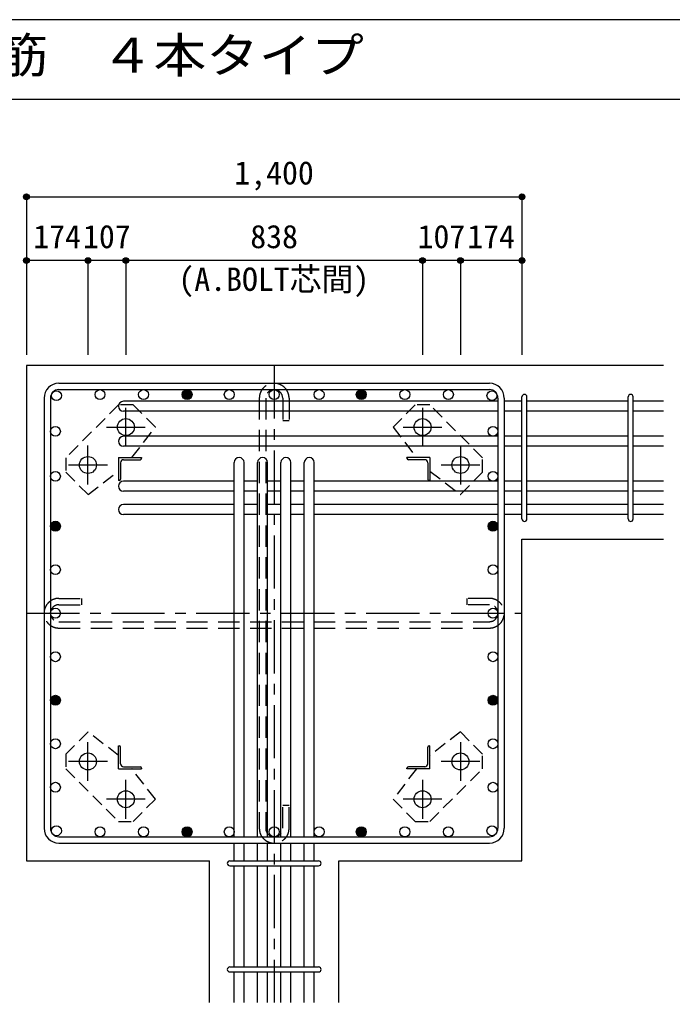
# Model space of a CAD drawing. Units: millimetres at full size, sheet at 1:30. Extents: x -5973 to 5954, y -4195 to 4201.
# Drawn here: x -5015 to -3171, y 1423 to 4201 of the extents above; entities that cross this region are included whole.
import ezdxf
from ezdxf.enums import TextEntityAlignment as Align

# ---------------------------------------------------------------- set-up
doc = ezdxf.new("R2010")
doc.units = ezdxf.units.MM
doc.header["$LTSCALE"] = 30
doc.header["$PDMODE"] = 32
doc.header["$PDSIZE"] = 15
for name, pattern in [('CHAIN1', [8, 5, -1, 1, -1]), ('DASHED1', [1.8, 1.2, -0.6]), ('DASHED2', [3, 2, -1])]:
    doc.linetypes.add(name, pattern=pattern)
for name, color, linetype in [('0-1_躯体線', 2, 'Continuous'), ('0-2_アンカーボルト', 4, 'CHAIN1'), ('0-3_立上り筋', 4, 'Continuous'), ('0-4_フープ筋', 7, 'Continuous'), ('0-5_基礎梁筋', 7, 'Continuous'), ('0-6_スタラップ筋', 7, 'Continuous'), ('0-7_文字', 4, 'Continuous'), ('0-9_プレート', 4, 'DASHED1'), ('0-A_アングル', 4, 'Continuous'), ('0-C', 7, 'DASHED2'), ('0-D_寸法', 4, 'Continuous'), ('6-7_文字', 7, 'Continuous'), ('F-0_枠', 6, 'Continuous')]:
    doc.layers.add(name, color=color, linetype=linetype)
doc.styles.add('ＭＳ ゴシック', font='')
doc.styles.get('ＭＳ ゴシック').set_extended_font_data('MS Gothic')

msp = doc.modelspace()

# ---------------------------------------------------------------- linework, layer by layer
at = {"layer": '0-1_躯体線'}
for p, q in [((-3195.8, 3223.3), (-4995.8, 3223.3)), ((-4995.8, 3223.3), (-4995.8, 1823.3)), ((-3595.8, 2732.8), (-3195.8, 2732.8)), ((-3595.8, 1823.3), (-3595.8, 2732.8)), ((-4995.8, 1823.3), (-4478.3, 1823.3)), ((-4478.3, 1423.3), (-4478.3, 1823.3)), ((-4113.3, 1423.3), (-4113.3, 1823.3)), ((-4113.3, 1823.3), (-3595.8, 1823.3))]:
    msp.add_line(p, q, dxfattribs=at)
at = {"layer": '0-2_アンカーボルト'}
for p, q in [((-4714.8, 2994.6), (-4714.8, 3104.1)), ((-3876.8, 3104.1), (-3876.8, 2994.6)), ((-4769.6, 3049.3), (-4660.1, 3049.3)), ((-3931.5, 3049.3), (-3822, 3049.3)), ((-4821.8, 2887.6), (-4821.8, 2997.1)), ((-3769.8, 2997.1), (-3769.8, 2887.6)), ((-4876.6, 2942.3), (-4767.1, 2942.3)), ((-3824.5, 2942.3), (-3715, 2942.3)), ((-4821.8, 2049.5), (-4821.8, 2159)), ((-3769.8, 2159), (-3769.8, 2049.5)), ((-4767.1, 2104.3), (-4876.6, 2104.3)), ((-3715, 2104.3), (-3824.5, 2104.3)), ((-4714.8, 1942.5), (-4714.8, 2052)), ((-3876.8, 2052), (-3876.8, 1942.5)), ((-4660.1, 1997.3), (-4769.6, 1997.3)), ((-3822, 1997.3), (-3931.5, 1997.3))]:
    msp.add_line(p, q, dxfattribs=at)
at = {"layer": '0-2_アンカーボルト', "color": 3, "linetype": 'Continuous'}
for centre in [(-4714.8, 3049.3), (-3876.8, 3049.3), (-4821.8, 2942.3), (-3769.8, 2942.3), (-4821.8, 2104.3), (-3769.8, 2104.3), (-4714.8, 1997.3), (-3876.8, 1997.3)]:
    msp.add_circle(centre, 24, dxfattribs=at)
at = {"layer": '0-3_立上り筋', "color": 3}
for centre in [(-4910.87, 3138.37), (-4787.86, 3141.3), (-4664.84, 3141.3), (-4541.83, 3141.3), (-4422.8, 3141.3), (-4295.8, 3141.3), (-4168.8, 3141.3), (-4049.77, 3141.3), (-3926.76, 3141.3), (-3803.74, 3141.3), (-3680.73, 3138.37), (-4913.8, 3037.3), (-3677.8, 3037.3), (-4913.8, 2910.3), (-3677.8, 2910.3), (-4913.8, 2769.33), (-3677.8, 2769.33), (-4913.8, 2646.31), (-3677.8, 2646.31), (-4913.8, 2523.3), (-3677.8, 2523.3), (-4913.8, 2400.29), (-3677.8, 2400.29), (-4913.8, 2277.27), (-3677.8, 2277.27), (-4913.8, 2154.26), (-3677.8, 2154.26), (-4913.8, 2031.24), (-3677.8, 2031.24), (-4910.87, 1908.23), (-4787.86, 1905.3), (-4664.84, 1905.3), (-4541.83, 1905.3), (-4422.8, 1905.3), (-4295.8, 1905.3), (-4168.8, 1905.3), (-4049.77, 1905.3), (-3926.76, 1905.3), (-3803.74, 1905.3), (-3680.73, 1908.23)]:
    msp.add_circle(centre, 14, dxfattribs=at)
at = {"layer": '0-3_立上り筋'}
for centre, radius in [((-4541.83, 3141.3), 12.6), ((-4541.83, 3141.3), 11.2), ((-4541.83, 3141.3), 9.8), ((-4541.83, 3141.3), 8.4), ((-4541.83, 3141.3), 7), ((-4541.83, 3141.3), 5.6), ((-4541.83, 3141.3), 4.2), ((-4541.83, 3141.3), 2.8), ((-4541.83, 3141.3), 1.4), ((-4049.77, 3141.3), 12.6), ((-4049.77, 3141.3), 11.2), ((-4049.77, 3141.3), 9.8), ((-4049.77, 3141.3), 8.4), ((-4049.77, 3141.3), 7), ((-4049.77, 3141.3), 5.6), ((-4049.77, 3141.3), 4.2), ((-4049.77, 3141.3), 2.8), ((-4049.77, 3141.3), 1.4), ((-4913.8, 2769.33), 12.6), ((-4913.8, 2769.33), 11.2), ((-4913.8, 2769.33), 9.8), ((-3677.8, 2769.33), 12.6), ((-3677.8, 2769.33), 11.2), ((-3677.8, 2769.33), 9.8), ((-4913.8, 2769.33), 8.4), ((-4913.8, 2769.33), 7), ((-4913.8, 2769.33), 5.6), ((-4913.8, 2769.33), 4.2), ((-4913.8, 2769.33), 2.8), ((-4913.8, 2769.33), 1.4), ((-3677.8, 2769.33), 8.4), ((-3677.8, 2769.33), 7), ((-3677.8, 2769.33), 5.6), ((-3677.8, 2769.33), 4.2), ((-3677.8, 2769.33), 2.8), ((-3677.8, 2769.33), 1.4), ((-4913.8, 2277.27), 12.6), ((-4913.8, 2277.27), 11.2), ((-4913.8, 2277.27), 9.8), ((-4913.8, 2277.27), 8.4), ((-4913.8, 2277.27), 7), ((-4913.8, 2277.27), 5.6), ((-4913.8, 2277.27), 4.2), ((-4913.8, 2277.27), 2.8), ((-4913.8, 2277.27), 1.4), ((-3677.8, 2277.27), 12.6), ((-3677.8, 2277.27), 11.2), ((-3677.8, 2277.27), 9.8), ((-3677.8, 2277.27), 8.4), ((-3677.8, 2277.27), 7), ((-3677.8, 2277.27), 5.6), ((-3677.8, 2277.27), 4.2), ((-3677.8, 2277.27), 2.8), ((-3677.8, 2277.27), 1.4), ((-4541.83, 1905.3), 12.6), ((-4049.77, 1905.3), 12.6), ((-4541.83, 1905.3), 11.2), ((-4541.83, 1905.3), 9.8), ((-4541.83, 1905.3), 8.4), ((-4541.83, 1905.3), 7), ((-4541.83, 1905.3), 5.6), ((-4541.83, 1905.3), 4.2), ((-4541.83, 1905.3), 2.8), ((-4541.83, 1905.3), 1.4), ((-4049.77, 1905.3), 11.2), ((-4049.77, 1905.3), 9.8), ((-4049.77, 1905.3), 8.4), ((-4049.77, 1905.3), 7), ((-4049.77, 1905.3), 5.6), ((-4049.77, 1905.3), 4.2), ((-4049.77, 1905.3), 2.8), ((-4049.77, 1905.3), 1.4)]:
    msp.add_circle(centre, radius, dxfattribs=at)
at = {"layer": '0-4_フープ筋'}
for p, q in [((-4903.8, 3173.3), (-3687.8, 3173.3)), ((-4903.8, 3155.3), (-3687.8, 3155.3)), ((-4945.8, 3131.3), (-4945.8, 1915.3)), ((-4927.8, 3131.3), (-4927.8, 1915.3)), ((-3663.8, 3131.3), (-3663.8, 1915.3)), ((-3645.8, 3131.3), (-3645.8, 1915.3)), ((-4903.8, 1891.3), (-3687.8, 1891.3)), ((-4903.8, 1873.3), (-3687.8, 1873.3))]:
    msp.add_line(p, q, dxfattribs=at)
for centre, radius, start, end in [((-4903.8, 3131.3), 42, 90, 180), ((-3687.8, 3131.3), 42, 0, 90), ((-4903.8, 3131.3), 24, 90, 180), ((-3687.8, 3131.3), 24, 0, 90), ((-4903.8, 1915.3), 42, 180, 270), ((-4903.8, 1915.3), 24, 180, 270), ((-3687.8, 1915.3), 42, 270, 0), ((-3687.8, 1915.3), 24, 270, 0)]:
    msp.add_arc(centre, radius, start, end, dxfattribs=at)
at = {"layer": '0-5_基礎梁筋'}
for p, q in [((-3663.8, 3122.37), (-4721.8, 3122.37)), ((-3595.8, 3122.37), (-3645.8, 3122.37)), ((-3295.8, 3122.37), (-3581.8, 3122.37)), ((-3195.8, 3122.37), (-3281.8, 3122.37)), ((-3663.8, 3094.37), (-4721.8, 3094.37)), ((-3595.8, 3094.37), (-3645.8, 3094.37)), ((-3295.8, 3094.37), (-3581.8, 3094.37)), ((-3195.8, 3094.37), (-3281.8, 3094.37)), ((-3663.8, 3023.3), (-4721.8, 3023.3)), ((-3595.8, 3023.3), (-3645.8, 3023.3)), ((-3295.8, 3023.3), (-3581.8, 3023.3)), ((-3195.8, 3023.3), (-3281.8, 3023.3)), ((-3663.8, 2995.3), (-4721.8, 2995.3)), ((-3595.8, 2995.3), (-3645.8, 2995.3)), ((-3295.8, 2995.3), (-3581.8, 2995.3)), ((-3195.8, 2995.3), (-3281.8, 2995.3)), ((-4408.8, 1891.3), (-4408.8, 2949.3)), ((-4380.8, 1891.3), (-4380.8, 2949.3)), ((-4342.8, 1891.3), (-4342.8, 2949.3)), ((-4314.8, 1891.3), (-4314.8, 2949.3)), ((-4276.8, 1891.3), (-4276.8, 2949.3)), ((-4248.8, 1891.3), (-4248.8, 2949.3)), ((-4210.8, 1891.3), (-4210.8, 2949.3)), ((-4182.8, 1891.3), (-4182.8, 2949.3)), ((-4408.8, 2896.3), (-4721.8, 2896.3)), ((-4342.8, 2896.3), (-4380.8, 2896.3)), ((-4276.8, 2896.3), (-4314.8, 2896.3)), ((-4210.8, 2896.3), (-4248.8, 2896.3)), ((-3663.8, 2896.3), (-4182.8, 2896.3)), ((-3595.8, 2896.3), (-3645.8, 2896.3)), ((-3295.8, 2896.3), (-3581.8, 2896.3)), ((-3195.8, 2896.3), (-3281.8, 2896.3)), ((-4408.8, 2868.3), (-4721.8, 2868.3)), ((-4342.8, 2868.3), (-4380.8, 2868.3)), ((-4276.8, 2868.3), (-4314.8, 2868.3)), ((-4210.8, 2868.3), (-4248.8, 2868.3)), ((-3663.8, 2868.3), (-4182.8, 2868.3)), ((-3595.8, 2868.3), (-3645.8, 2868.3)), ((-3295.8, 2868.3), (-3581.8, 2868.3)), ((-3195.8, 2868.3), (-3281.8, 2868.3)), ((-4408.8, 2830.3), (-4721.8, 2830.3)), ((-4342.8, 2830.3), (-4380.8, 2830.3)), ((-4276.8, 2830.3), (-4314.8, 2830.3)), ((-4210.8, 2830.3), (-4248.8, 2830.3)), ((-3663.8, 2830.3), (-4182.8, 2830.3)), ((-3595.8, 2830.3), (-3645.8, 2830.3)), ((-3295.8, 2830.3), (-3581.8, 2830.3)), ((-3195.8, 2830.3), (-3281.8, 2830.3)), ((-4408.8, 2802.3), (-4721.8, 2802.3)), ((-4342.8, 2802.3), (-4380.8, 2802.3)), ((-4276.8, 2802.3), (-4314.8, 2802.3)), ((-4210.8, 2802.3), (-4248.8, 2802.3)), ((-3663.8, 2802.3), (-4182.8, 2802.3)), ((-3595.8, 2802.3), (-3645.8, 2802.3)), ((-3295.8, 2802.3), (-3581.8, 2802.3)), ((-3195.8, 2802.3), (-3281.8, 2802.3)), ((-4408.8, 1823.3), (-4408.8, 1873.3)), ((-4380.8, 1823.3), (-4380.8, 1873.3)), ((-4342.8, 1823.3), (-4342.8, 1873.3)), ((-4314.8, 1823.3), (-4314.8, 1873.3)), ((-4276.8, 1823.3), (-4276.8, 1873.3)), ((-4248.8, 1823.3), (-4248.8, 1873.3)), ((-4210.8, 1823.3), (-4210.8, 1873.3)), ((-4182.8, 1823.3), (-4182.8, 1873.3)), ((-4408.8, 1523.3), (-4408.8, 1809.3)), ((-4380.8, 1523.3), (-4380.8, 1809.3)), ((-4342.8, 1523.3), (-4342.8, 1809.3)), ((-4314.8, 1523.3), (-4314.8, 1809.3)), ((-4276.8, 1523.3), (-4276.8, 1809.3)), ((-4248.8, 1523.3), (-4248.8, 1809.3)), ((-4210.8, 1523.3), (-4210.8, 1809.3)), ((-4182.8, 1523.3), (-4182.8, 1809.3)), ((-4408.8, 1423.3), (-4408.8, 1509.3)), ((-4380.8, 1423.3), (-4380.8, 1509.3)), ((-4342.8, 1423.3), (-4342.8, 1509.3)), ((-4314.8, 1423.3), (-4314.8, 1509.3)), ((-4276.8, 1423.3), (-4276.8, 1509.3)), ((-4248.8, 1423.3), (-4248.8, 1509.3)), ((-4210.8, 1423.3), (-4210.8, 1509.3)), ((-4182.8, 1423.3), (-4182.8, 1509.3))]:
    msp.add_line(p, q, dxfattribs=at)
for centre, start, end in [((-4721.8, 3108.37), 90, 270), ((-4721.8, 3009.3), 90, 270), ((-4394.8, 2949.3), 0, 180), ((-4328.8, 2949.3), 0, 180), ((-4262.8, 2949.3), 0, 180), ((-4196.8, 2949.3), 0, 180), ((-4721.8, 2882.3), 90, 270), ((-4721.8, 2816.3), 90, 270)]:
    msp.add_arc(centre, 14, start, end, dxfattribs=at)
at = {"layer": '0-6_スタラップ筋'}
for p, q in [((-3595.8, 2789.8), (-3595.8, 3134.87)), ((-3581.8, 2789.8), (-3581.8, 3134.87)), ((-3295.8, 2789.8), (-3295.8, 3134.87)), ((-3281.8, 2789.8), (-3281.8, 3134.87)), ((-4421.3, 1823.3), (-4170.3, 1823.3)), ((-4421.3, 1809.3), (-4170.3, 1809.3)), ((-4421.3, 1523.3), (-4170.3, 1523.3)), ((-4421.3, 1509.3), (-4170.3, 1509.3))]:
    msp.add_line(p, q, dxfattribs=at)
for centre, start, end in [((-3588.8, 3134.87), 0, 180), ((-3588.8, 3134.87), 0, 180), ((-3588.8, 3134.87), 0, 180), ((-3588.8, 3134.87), 0, 180), ((-3288.8, 3134.87), 0, 180), ((-3588.8, 2789.8), 180, 0), ((-3588.8, 2789.8), 180, 0), ((-3588.8, 2789.8), 180, 0), ((-3588.8, 2789.8), 180, 0), ((-3288.8, 2789.8), 180, 0), ((-4421.3, 1816.3), 90, 270), ((-4421.3, 1816.3), 90, 270), ((-4421.3, 1816.3), 90, 270), ((-4421.3, 1816.3), 90, 270), ((-4170.3, 1816.3), 270, 90), ((-4170.3, 1816.3), 270, 90), ((-4170.3, 1816.3), 270, 90), ((-4170.3, 1816.3), 270, 90), ((-4421.3, 1516.3), 90, 270), ((-4170.3, 1516.3), 270, 90)]:
    msp.add_arc(centre, 7, start, end, dxfattribs=at)
at = {"layer": '0-9_プレート'}
for p, q in [((-4735.4, 3112.1), (-4884.6, 2962.9)), ((-4694.4, 3112.1), (-4735.4, 3112.1)), ((-4631.5, 3049.2), (-4694.4, 3112.1)), ((-3856.2, 3112.1), (-3897.2, 3112.1)), ((-3707, 2962.9), (-3856.2, 3112.1)), ((-4697.6, 2963.3), (-4631.5, 3049.2)), ((-4884.6, 2962.9), (-4884.6, 2921.9)), ((-3707, 2921.9), (-3707, 2962.9)), ((-3855.8, 2925.1), (-3769.9, 2859)), ((-3769.9, 2859), (-3707, 2921.9)), ((-4821.7, 2187.6), (-4884.6, 2124.7)), ((-4735.8, 2121.5), (-4821.7, 2187.6)), ((-4884.6, 2124.7), (-4884.6, 2083.7)), ((-3707, 2083.7), (-3707, 2124.7)), ((-4884.6, 2083.7), (-4735.4, 1934.5)), ((-3856.2, 1934.5), (-3707, 2083.7)), ((-3894, 2083.3), (-3960.1, 1997.4)), ((-3960.1, 1997.4), (-3897.2, 1934.5)), ((-4735.4, 1934.5), (-4694.4, 1934.5)), ((-3897.2, 1934.5), (-3856.2, 1934.5))]:
    msp.add_line(p, q, dxfattribs=at)
for points in [[(-3897.2, 3112.1), (-3960.1, 3049.2), (-3894, 2963.3)], [(-4884.6, 2921.9), (-4821.7, 2859), (-4735.8, 2925.1)], [(-3707, 2124.7), (-3769.9, 2187.6), (-3855.8, 2121.5)], [(-4694.4, 1934.5), (-4631.5, 1997.4), (-4697.6, 2083.3)]]:
    msp.add_lwpolyline(points, dxfattribs=at)
at = {"layer": '0-A_アングル'}
for p, q in [((-4735.8, 2963.3), (-4670.8, 2963.3)), ((-4735.8, 2963.3), (-4735.8, 2898.3)), ((-4729.8, 2948.8), (-4729.8, 2902.3)), ((-4721.3, 2957.3), (-4674.8, 2957.3)), ((-4670.8, 2963.3), (-4670.8, 2961.3)), ((-3855.8, 2963.3), (-3920.8, 2963.3)), ((-3920.8, 2961.3), (-3920.8, 2963.3)), ((-3870.3, 2957.3), (-3916.8, 2957.3)), ((-3861.8, 2948.8), (-3861.8, 2902.3)), ((-3855.8, 2963.3), (-3855.8, 2898.3)), ((-4733.8, 2898.3), (-4735.8, 2898.3)), ((-3855.8, 2898.3), (-3857.8, 2898.3)), ((-4735.8, 2148.3), (-4733.8, 2148.3)), ((-4735.8, 2083.3), (-4735.8, 2148.3)), ((-4729.8, 2097.8), (-4729.8, 2144.3)), ((-3861.8, 2097.8), (-3861.8, 2144.3)), ((-3857.8, 2148.3), (-3855.8, 2148.3)), ((-3855.8, 2083.3), (-3855.8, 2148.3)), ((-4721.3, 2089.3), (-4674.8, 2089.3)), ((-4670.8, 2085.3), (-4670.8, 2083.3)), ((-3920.8, 2083.3), (-3920.8, 2085.3)), ((-3870.3, 2089.3), (-3916.8, 2089.3)), ((-4735.8, 2083.3), (-4670.8, 2083.3)), ((-3855.8, 2083.3), (-3920.8, 2083.3))]:
    msp.add_line(p, q, dxfattribs=at)
for centre, radius, start, end in [((-4721.3, 2948.8), 8.5, 90, 180), ((-4674.8, 2961.3), 4, 270, 0), ((-3916.8, 2961.3), 4, 180, 270), ((-3870.3, 2948.8), 8.5, 0, 90), ((-4733.8, 2902.3), 4, 270, 0), ((-3857.8, 2902.3), 4, 180, 270), ((-4733.8, 2144.3), 4, 0, 90), ((-3857.8, 2144.3), 4, 90, 180), ((-4721.3, 2097.8), 8.5, 180, 270), ((-4674.8, 2085.3), 4, 0, 90), ((-3916.8, 2085.3), 4, 90, 180), ((-3870.3, 2097.8), 8.5, 270, 0)]:
    msp.add_arc(centre, radius, start, end, dxfattribs=at)
at = {"layer": '0-C'}
for p, q in [((-4337.8, 3131.3), (-4337.8, 1915.3)), ((-4319.8, 3131.3), (-4319.8, 1915.3)), ((-4271.8, 3131.3), (-4271.8, 3067.3)), ((-4253.8, 3131.3), (-4253.8, 3067.3)), ((-4253.8, 3067.3), (-4271.8, 3067.3)), ((-4903.8, 2565.3), (-4839.8, 2565.3)), ((-4839.8, 2565.3), (-4839.8, 2547.3)), ((-4903.8, 2547.3), (-4839.8, 2547.3)), ((-3687.8, 2547.3), (-3751.8, 2547.3)), ((-4903.8, 2499.3), (-3687.8, 2499.3)), ((-4903.8, 2481.3), (-3687.8, 2481.3)), ((-4271.8, 1915.3), (-4271.8, 1979.3))]:
    msp.add_line(p, q, dxfattribs=at)
for points in [[(-3687.8, 2565.3), (-3751.8, 2565.3), (-3751.8, 2547.3)], [(-4253.8, 1915.3), (-4253.8, 1979.3), (-4271.8, 1979.3)]]:
    msp.add_lwpolyline(points, dxfattribs=at)
for centre, radius, start, end in [((-4295.8, 3131.3), 42, 0, 180), ((-4295.8, 3131.3), 24, 0, 180), ((-4903.8, 2523.3), 42, 90, 270), ((-3687.8, 2523.3), 42, 270, 90), ((-4903.8, 2523.3), 24, 90, 270), ((-3687.8, 2523.3), 24, 270, 90), ((-4295.8, 1915.3), 42, 180, 0), ((-4295.8, 1915.3), 24, 180, 0)]:
    msp.add_arc(centre, radius, start, end, dxfattribs=at)
at = {"layer": '0-D_寸法'}
for p, q in [((-4995.8, 3700.34), (-4995.8, 3520.34)), ((-4995.8, 3700.34), (-3595.8, 3700.34)), ((-3595.8, 3700.34), (-3595.8, 3520.34)), ((-4995.8, 3520.34), (-4995.8, 3253.3)), ((-4821.8, 3520.34), (-4995.8, 3520.34)), ((-4995.8, 3520.34), (-4995.8, 3253.3)), ((-4714.8, 3520.34), (-4821.8, 3520.34)), ((-4821.8, 3520.34), (-4821.8, 3253.3)), ((-3876.8, 3520.34), (-4714.8, 3520.34)), ((-4714.8, 3520.34), (-4714.8, 3253.3)), ((-3769.8, 3520.34), (-3876.8, 3520.34)), ((-3876.8, 3520.34), (-3876.8, 3253.3)), ((-3595.8, 3520.34), (-3769.8, 3520.34)), ((-3769.8, 3520.34), (-3769.8, 3253.3)), ((-3595.8, 3520.34), (-3595.8, 3253.3))]:
    msp.add_line(p, q, dxfattribs=at)
at = {"layer": '0-D_寸法', "linetype": 'CHAIN1'}
for p, q in [((-4295.8, 3223.3), (-4295.8, 1423.3)), ((-4995.8, 2523.3), (-3595.8, 2523.3))]:
    msp.add_line(p, q, dxfattribs=at)
at = {"layer": '0-D_寸法'}
for centre, radius in [((-4995.8, 3700.34), 8), ((-4995.8, 3700.34), 7.2), ((-4995.8, 3700.34), 6.4), ((-4995.8, 3700.34), 5.6), ((-4995.8, 3700.34), 4.8), ((-4995.8, 3700.34), 4), ((-4995.8, 3700.34), 3.2), ((-4995.8, 3700.34), 2.4), ((-4995.8, 3700.34), 1.6), ((-4995.8, 3700.34), 0.8), ((-3595.8, 3700.34), 8), ((-3595.8, 3700.34), 7.2), ((-3595.8, 3700.34), 6.4), ((-3595.8, 3700.34), 5.6), ((-3595.8, 3700.34), 4.8), ((-3595.8, 3700.34), 4), ((-3595.8, 3700.34), 3.2), ((-3595.8, 3700.34), 2.4), ((-3595.8, 3700.34), 1.6), ((-3595.8, 3700.34), 0.8), ((-4995.8, 3520.34), 8), ((-4821.8, 3520.34), 8), ((-4714.8, 3520.34), 8), ((-3876.8, 3520.34), 8), ((-3769.8, 3520.34), 8), ((-3595.8, 3520.34), 8), ((-4995.8, 3520.34), 7.2), ((-4995.8, 3520.34), 6.4), ((-4995.8, 3520.34), 5.6), ((-4995.8, 3520.34), 4.8), ((-4995.8, 3520.34), 4), ((-4995.8, 3520.34), 3.2), ((-4995.8, 3520.34), 2.4), ((-4995.8, 3520.34), 1.6), ((-4995.8, 3520.34), 0.8), ((-4821.8, 3520.34), 7.2), ((-4821.8, 3520.34), 6.4), ((-4821.8, 3520.34), 5.6), ((-4821.8, 3520.34), 4.8), ((-4821.8, 3520.34), 4), ((-4821.8, 3520.34), 3.2), ((-4821.8, 3520.34), 2.4), ((-4821.8, 3520.34), 1.6), ((-4821.8, 3520.34), 0.8), ((-4714.8, 3520.34), 7.2), ((-4714.8, 3520.34), 6.4), ((-4714.8, 3520.34), 5.6), ((-4714.8, 3520.34), 4.8), ((-4714.8, 3520.34), 4), ((-4714.8, 3520.34), 3.2), ((-4714.8, 3520.34), 2.4), ((-4714.8, 3520.34), 1.6), ((-4714.8, 3520.34), 0.8), ((-3876.8, 3520.34), 7.2), ((-3876.8, 3520.34), 6.4), ((-3876.8, 3520.34), 5.6), ((-3876.8, 3520.34), 4.8), ((-3876.8, 3520.34), 4), ((-3876.8, 3520.34), 3.2), ((-3876.8, 3520.34), 2.4), ((-3876.8, 3520.34), 1.6), ((-3876.8, 3520.34), 0.8), ((-3769.8, 3520.34), 7.2), ((-3769.8, 3520.34), 6.4), ((-3769.8, 3520.34), 5.6), ((-3769.8, 3520.34), 4.8), ((-3769.8, 3520.34), 4), ((-3769.8, 3520.34), 3.2), ((-3769.8, 3520.34), 2.4), ((-3769.8, 3520.34), 1.6), ((-3769.8, 3520.34), 0.8), ((-3595.8, 3520.34), 7.2), ((-3595.8, 3520.34), 6.4), ((-3595.8, 3520.34), 5.6), ((-3595.8, 3520.34), 4.8), ((-3595.8, 3520.34), 4), ((-3595.8, 3520.34), 3.2), ((-3595.8, 3520.34), 2.4), ((-3595.8, 3520.34), 1.6), ((-3595.8, 3520.34), 0.8)]:
    msp.add_circle(centre, radius, dxfattribs=at)
at = {"layer": '0-D_寸法', "color": 7}
for p in [(-4995.8, 3700.34), (-4995.8, 3700.34), (-3595.8, 3700.34), (-4995.8, 3520.34), (-4995.8, 3520.34), (-4821.8, 3520.34), (-4821.8, 3520.34), (-4714.8, 3520.34), (-4714.8, 3520.34), (-3876.8, 3520.34), (-3876.8, 3520.34), (-3769.8, 3520.34), (-3769.8, 3520.34), (-3595.8, 3520.34), (-3595.8, 3520.34)]:
    msp.add_point(p, dxfattribs=at)
at = {"layer": 'F-0_枠'}
msp.add_line((-5972.88, 4201.15), (5954.1, 4201.15), dxfattribs=at)
at = {"layer": 'F-0_枠', "color": 2}
msp.add_line((-5972.88, 3976.15), (3723.6, 3976.15), dxfattribs=at)

# ---------------------------------------------------------------- texts
at = {"layer": '0-7_文字', "style": 'ＭＳ ゴシック'}
msp.add_text('(A.BOLT芯間)', height=65.98, dxfattribs=at).set_placement((-4566.32, 3414.66), align=Align.BOTTOM_LEFT)
at = {"layer": '0-D_寸法', "style": 'ＭＳ ゴシック'}
for s, p in [('1,400', (-4408.3, 3715.34)), ('174', (-4976.3, 3535.34)), ('107', (-4835.8, 3535.34)), ('838', (-4363.3, 3535.34)), ('107', (-3890.8, 3535.34)), ('174', (-3750.3, 3535.34))]:
    msp.add_text(s, height=65.98, dxfattribs=at).set_placement(p, align=Align.BOTTOM_LEFT)
at = {"layer": '6-7_文字', "color": 2, "style": 'ＭＳ ゴシック', "width": 1.1}
msp.add_text('\u3000\u3000基礎梁主筋\u3000４本タイプ', height=98.97, dxfattribs=at).set_placement((-5972.88, 4021.15), align=Align.BOTTOM_LEFT)

doc.saveas('drawing.dxf')
